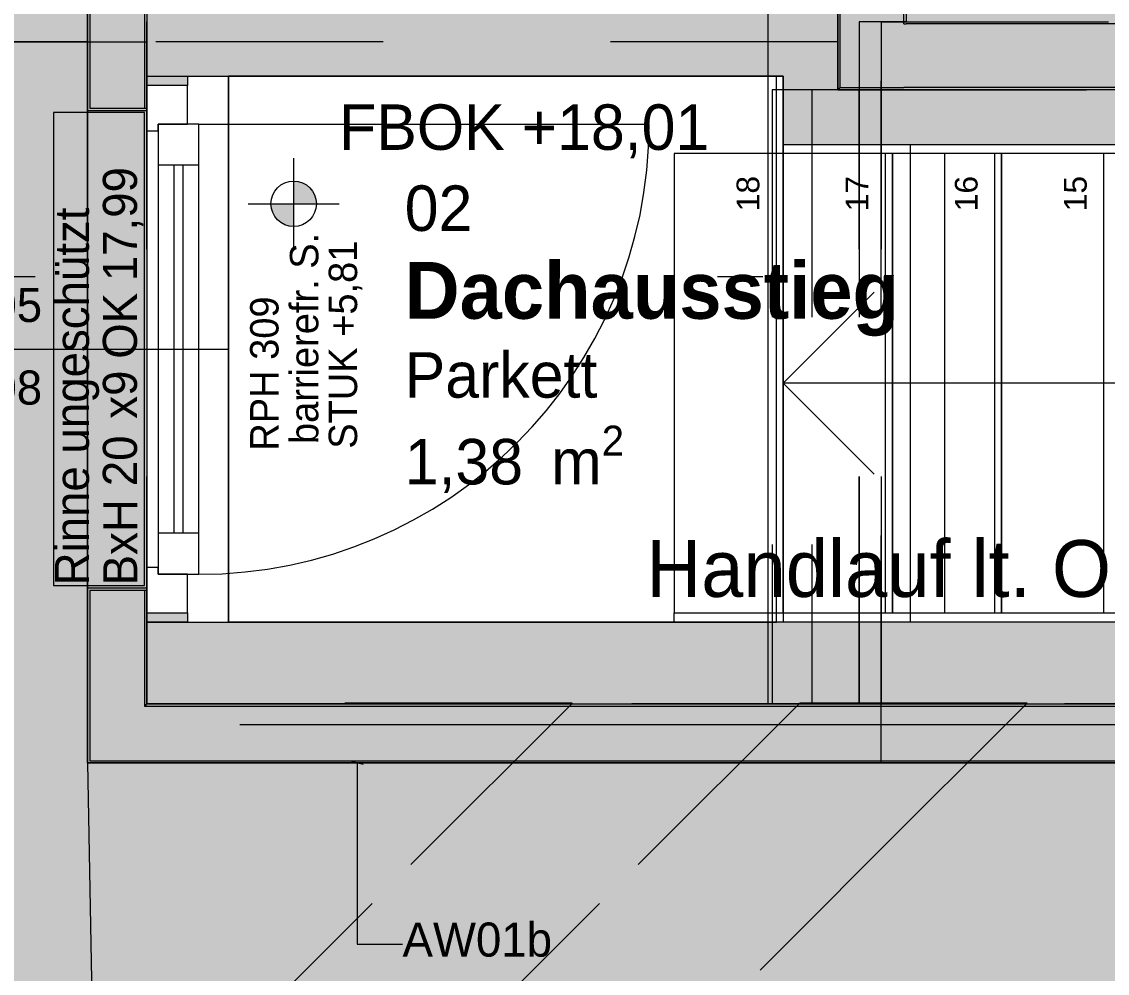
# Model space of a CAD drawing. Header units: metres. Extents: x -3 to 171, y -23 to 41.
# Drawn here: x 6.22 to 8.608, y -9.547 to -7.455 of the extents above; entities that cross this region are included whole.
import ezdxf

# ---------------------------------------------------------------- set-up
doc = ezdxf.new("R2010")
doc.units = ezdxf.units.M
doc.header["$MEASUREMENT"] = 0
for name, pattern in [('Achse', [0.004, 0.002, -0.001, 0, -0.001]), ('Punkt 1_1', [0.075, 0.025, -0.05]), ('Schnittlinie', [0.006, 0.003, -0.0015, 0, -0.0015]), ('Untersicht', [0.001, 0.0005, -0.0005]), ('Untersicht 1_1', [0.075, 0.025, -0.05])]:
    doc.linetypes.add(name, pattern=pattern)
for name, color, linetype in [('6._Dach PP STG1_1_000 Achsraster', 7, 'Continuous'), ('6._Dach PP STG1_1_110 Wand Aussen', 7, 'Continuous'), ('6._Dach PP STG1_1_210 Decke', 7, 'Continuous'), ('6._Dach PP STG1_1_220 Bodenaufbau', 7, 'Continuous'), ('6._Dach PP STG1_1_220 Bodenaufbau - Außen_ Gefälle', 7, 'Continuous'), ('6._Dach PP STG1_1_221 Bodenaufbau - Abdichtung', 7, 'Continuous'), ('6._Dach PP STG1_1_221 Bodenaufbau - Terrassenbelag', 7, 'Continuous'), ('6._Dach PP STG1_1_330 Dachaufbau', 7, 'Continuous'), ('6._Dach PP STG1_1_410 Treppe', 7, 'Continuous'), ('6._Dach PP STG1_1_611 Entwässerung', 7, 'Continuous'), ('6._Dach PP STG1_1_810 Raum', 7, 'Continuous'), ('6._Dach PP STG1_1_815 Raumbegrenzung', 7, 'Continuous'), ('6._Dach PP STG1_1_851 Marker Schnitt', 7, 'Continuous'), ('6._Dach PP STG1_1_915 Allgemein Beschriftung.x', 7, 'Continuous'), ('6._Dach PP STG1_1_950 Polierplan Bemaßung', 7, 'Continuous'), ('6._Dach PP STG1_1_955 Polierplan Beschriftung', 7, 'Continuous')]:
    doc.layers.add(name, color=color, linetype=linetype)
doc.styles.add('ERSTELLTER_STIL_1', font='arial.ttf')
doc.styles.add('ERSTELLTER_STIL_2', font='')
doc.styles.add('ERSTELLTER_STIL_4', font='')
doc.styles.get('ERSTELLTER_STIL_2').set_extended_font_data('Eurostile')
doc.styles.get('ERSTELLTER_STIL_4').set_extended_font_data('Eurostile', bold=True)

msp = doc.modelspace()

# ---------------------------------------------------------------- hatches: boundary and pattern name
at = {"layer": '6._Dach PP STG1_1_110 Wand Aussen', "linetype": 'Continuous', "lineweight": 13, "true_color": 0xff6400}
for points in [[(6.49, -7.39), (6.37, -7.39), (6.37, -7.645), (6.49, -7.645)], [(8.0561, -7.39), (8.02, -7.4315), (8.02, -7.46), (8.16, -7.46), (8.16, -7.39)], [(8.16, -7.46), (8.02, -7.6), (8.16, -7.6)], [(8.16, -7.46), (8.02, -7.46), (8.02, -7.6)], [(8.16, -7.6), (8.745, -7.6), (8.745, -7.46), (8.16, -7.46)], [(6.495, -7.595), (6.585, -7.595), (6.585, -7.575), (6.495, -7.575)], [(6.49, -8.705), (6.37, -8.705), (6.37, -8.96), (6.49, -8.96)], [(6.585, -8.755), (6.495, -8.755), (6.495, -8.775), (6.585, -8.775)], [(6.49, -8.96), (6.37, -9.08), (6.49, -9.08)], [(6.37, -8.96), (6.37, -9.08), (6.49, -8.96)], [(10.8819, -8.96), (6.49, -8.96), (6.49, -9.08), (10.8819, -9.08)]]:
    msp.add_hatch(color=30, dxfattribs=at).paths.add_polyline_path(points)
at = {"layer": '6._Dach PP STG1_1_110 Wand Aussen', "linetype": 'Continuous', "lineweight": 0, "true_color": 0x373737}
for points in [[(6.495, -7.395), (6.49, -7.395), (6.49, -7.645), (6.495, -7.645)], [(8.02, -7.6), (8.02, -7.4315), (8.015, -7.4372), (8.015, -7.6)], [(8.02, -7.6), (8.015, -7.605), (8.02, -7.605)], [(8.02, -7.6), (8.015, -7.6), (8.015, -7.605)], [(8.02, -7.605), (8.745, -7.605), (8.745, -7.6), (8.02, -7.6)], [(6.495, -8.705), (6.49, -8.705), (6.49, -8.955), (6.495, -8.955)], [(6.495, -8.955), (6.49, -8.96), (6.495, -8.96)], [(6.495, -8.955), (6.49, -8.955), (6.49, -8.96)], [(10.8819, -8.955), (6.495, -8.955), (6.495, -8.96), (10.8819, -8.96)]]:
    msp.add_hatch(color=250, dxfattribs=at).paths.add_polyline_path(points)
at = {"layer": '6._Dach PP STG1_1_110 Wand Aussen', "linetype": 'Continuous', "lineweight": 13, "true_color": 0x3f7f02}
for points in [[(6.675, -7.395), (6.495, -7.395), (6.675, -7.575)], [(6.675, -7.575), (6.495, -7.395), (6.495, -7.575)], [(6.675, -7.575), (7.895, -7.575), (8.0518, -7.395), (6.675, -7.395)], [(8.015, -7.4372), (7.895, -7.575), (8.015, -7.575)], [(7.895, -7.575), (7.895, -7.605), (8.015, -7.605), (8.015, -7.575)], [(8.015, -7.605), (7.895, -7.725), (8.015, -7.725)], [(8.015, -7.605), (7.895, -7.605), (7.895, -7.725)], [(8.015, -7.725), (8.745, -7.725), (8.745, -7.605), (8.015, -7.605)], [(6.675, -8.775), (6.495, -8.955), (6.675, -8.955)], [(6.495, -8.775), (6.495, -8.955), (6.675, -8.775)], [(10.8819, -8.775), (6.675, -8.775), (6.675, -8.955), (10.8819, -8.955)]]:
    msp.add_hatch(color=76, dxfattribs=at).paths.add_polyline_path(points)
at = {"layer": '6._Dach PP STG1_1_220 Bodenaufbau - Außen_ Gefälle', "linetype": 'Continuous', "lineweight": 0, "true_color": 0x323232}
h = msp.add_hatch(color=250, dxfattribs=at)
h.paths.add_polyline_path([(6.565, -4.5433), (0.1867, -4.5433), (0.2083, -10.4546), (6.43, -10.4546), (6.43, -14.87), (12.38, -14.87), (12.38, -10.4546), (18.8202, -10.4546), (18.8399, -4.5433), (12.4199, -4.5433), (12.415, -1.67), (6.565, -1.67)])
h.paths.add_polyline_path([(6.495, -7.395), (8.015, -7.395), (8.015, -7.605), (8.745, -7.605), (8.745, -6.215), (7.975, -6.215), (7.975, -5.885), (8.745, -5.885), (8.745, -3.865), (11.105, -3.865), (11.105, -6.245), (11.105, -7.605), (11.5565, -7.605), (11.5565, -8.955), (6.495, -8.955)], flags=0)
at = {"layer": '6._Dach PP STG1_1_221 Bodenaufbau - Terrassenbelag', "linetype": 'Continuous', "lineweight": 0, "true_color": 0x111111}
for points in [[(1.0846, -4.6234), (1.1123, -7.499), (6.365, -7.499), (6.365, -7.265), (6.445, -7.265), (6.445, -6.535), (6.925, -6.535), (6.925, -7.265), (7.225, -7.265), (7.225, -4.7771), (6.695, -4.7771), (6.695, -4.6234)], [(1.0846, -10.3745), (6.5101, -10.3745), (6.5101, -10.305), (10.865, -10.305), (10.8768, -9.085), (6.365, -9.085), (6.365, -7.499), (1.1123, -7.499)]]:
    msp.add_hatch(color=250, dxfattribs=at).paths.add_polyline_path(points)
at = {"layer": '6._Dach PP STG1_1_950 Polierplan Bemaßung', "linetype": 'Continuous', "lineweight": 0, "true_color": 0x000000}
for points in [[(6.8182, -7.8554), (6.8682, -7.8554), (6.8644, -7.8363), (6.8536, -7.8201), (6.8373, -7.8092), (6.8182, -7.8054)], [(6.8182, -7.8554), (6.7682, -7.8554), (6.772, -7.8746), (6.7829, -7.8908), (6.7991, -7.9016), (6.8182, -7.9054)]]:
    msp.add_hatch(color=18, dxfattribs=at).paths.add_polyline_path(points)

# ---------------------------------------------------------------- linework, layer by layer
at = {"layer": '6._Dach PP STG1_1_000 Achsraster', "color": 5, "linetype": 'Achse', "lineweight": 0, "ltscale": 1000}
msp.add_line((-1.5, -9), (21, -9), dxfattribs=at)
at = {"layer": '6._Dach PP STG1_1_110 Wand Aussen', "color": 7, "linetype": 'Continuous', "lineweight": 13, "ltscale": 1000}
for p, q in [((6.37, -7.39), (6.37, -7.645)), ((6.49, -7.395), (6.49, -7.645)), ((8.16, -7.46), (8.16, -7.39)), ((8.02, -7.6), (8.02, -7.4315)), ((8.16, -7.46), (8.165, -7.46)), ((8.16, -7.46), (8.165, -7.46)), ((8.745, -7.46), (8.165, -7.46)), ((6.495, -7.645), (6.495, -7.575)), ((6.495, -7.645), (6.495, -7.575)), ((6.495, -7.645), (6.495, -7.575)), ((6.675, -8.775), (6.675, -7.575)), ((6.675, -7.575), (6.675, -7.575)), ((6.495, -7.595), (6.495, -7.695)), ((6.585, -7.595), (6.495, -7.595)), ((6.585, -7.68), (6.585, -7.595)), ((8.02, -7.6), (8.16, -7.6)), ((8.02, -7.6), (8.16, -7.6)), ((8.745, -7.6), (8.16, -7.6)), ((6.365, -7.645), (6.365, -7.65)), ((6.365, -7.65), (6.37, -7.65)), ((6.365, -8.7), (6.365, -7.65)), ((6.365, -7.65), (6.365, -7.65)), ((6.365, -7.65), (6.37, -7.65)), ((6.37, -7.645), (6.495, -7.645)), ((6.37, -7.65), (6.49, -7.65)), ((6.37, -7.65), (6.49, -7.65)), ((6.49, -7.65), (6.495, -7.65)), ((6.49, -7.65), (6.495, -7.65)), ((6.495, -7.645), (6.495, -7.65)), ((6.495, -7.645), (6.495, -7.65)), ((6.495, -7.645), (6.495, -7.65)), ((6.52, -7.695), (6.52, -7.68)), ((6.52, -7.68), (6.585, -7.68)), ((6.61, -7.68), (6.52, -7.68)), ((6.52, -7.68), (6.52, -7.77)), ((6.61, -7.77), (6.61, -7.68)), ((6.61, -7.68), (7.6, -7.68)), ((6.495, -7.695), (6.495, -8.655)), ((6.495, -7.695), (6.52, -7.695)), ((6.52, -7.77), (6.52, -8.58)), ((6.52, -7.77), (6.61, -7.77)), ((6.555, -7.77), (6.555, -8.58)), ((6.575, -8.58), (6.575, -7.77)), ((6.61, -8.58), (6.61, -7.77)), ((6.115, -8.175), (6.675, -8.175)), ((6.61, -8.58), (6.52, -8.58)), ((6.52, -8.58), (6.52, -8.67)), ((6.61, -8.67), (6.61, -8.58)), ((6.52, -8.655), (6.495, -8.655)), ((6.495, -8.655), (6.495, -8.755)), ((6.52, -8.67), (6.52, -8.655)), ((6.585, -8.67), (6.52, -8.67)), ((6.52, -8.67), (6.61, -8.67)), ((6.585, -8.755), (6.585, -8.67)), ((6.365, -8.7), (6.37, -8.7)), ((6.365, -8.705), (6.365, -8.7)), ((6.365, -8.7), (6.37, -8.7)), ((6.37, -8.7), (6.49, -8.7)), ((6.37, -8.7), (6.49, -8.7)), ((6.37, -8.705), (6.37, -8.96)), ((6.37, -8.705), (6.495, -8.705)), ((6.49, -8.7), (6.495, -8.7)), ((6.49, -8.7), (6.495, -8.7)), ((6.49, -8.705), (6.49, -8.955)), ((6.495, -8.705), (6.495, -8.7)), ((6.495, -8.705), (6.495, -8.7)), ((6.495, -8.705), (6.495, -8.7)), ((6.495, -8.755), (6.585, -8.755)), ((6.37, -8.96), (6.37, -9.08)), ((6.49, -8.955), (6.49, -8.96)), ((6.49, -8.96), (6.495, -8.96)), ((6.49, -8.96), (6.495, -8.96)), ((6.495, -8.96), (10.8819, -8.96)), ((6.37, -9.08), (6.49, -9.08)), ((6.37, -9.08), (6.49, -9.08)), ((6.49, -9.08), (10.8819, -9.08))]:
    msp.add_line(p, q, dxfattribs=at)
at = {"layer": '6._Dach PP STG1_1_110 Wand Aussen', "color": 7, "linetype": 'Continuous', "lineweight": 18, "ltscale": 1000}
for p, q in [((6.495, -7.395), (6.495, -7.575)), ((8.015, -7.575), (8.015, -7.4372)), ((8.015, -7.575), (8.015, -7.4372)), ((6.495, -7.575), (6.585, -7.575)), ((6.495, -7.575), (6.585, -7.575)), ((6.495, -7.575), (6.585, -7.575)), ((6.585, -7.575), (6.675, -7.575)), ((6.585, -7.575), (6.675, -7.575)), ((8.015, -7.605), (8.015, -7.575)), ((8.015, -7.605), (8.02, -7.605)), ((8.015, -7.605), (8.02, -7.605)), ((8.745, -7.605), (8.02, -7.605)), ((6.495, -8.775), (6.495, -8.705)), ((6.495, -8.775), (6.495, -8.705)), ((6.495, -8.775), (6.495, -8.705)), ((6.495, -8.775), (6.495, -8.955)), ((6.495, -8.775), (6.585, -8.775)), ((6.495, -8.775), (6.585, -8.775)), ((6.495, -8.775), (6.585, -8.775)), ((6.585, -8.775), (6.675, -8.775)), ((6.585, -8.775), (6.675, -8.775)), ((6.495, -8.955), (6.675, -8.955)), ((6.495, -8.955), (6.675, -8.955)), ((6.675, -8.955), (10.8819, -8.955))]:
    msp.add_line(p, q, dxfattribs=at)
at = {"layer": '6._Dach PP STG1_1_110 Wand Aussen', "color": 8, "linetype": 'Punkt 1_1', "lineweight": 13, "ltscale": 1000}
for p, q in [((6.675, -8.775), (6.675, -7.575)), ((6.365, -8.7), (6.365, -7.65))]:
    msp.add_line(p, q, dxfattribs=at)
at = {"layer": '6._Dach PP STG1_1_110 Wand Aussen', "color": 7, "linetype": 'Continuous', "lineweight": 13, "ltscale": 1000, "flags": 128}
for points in [[(6.365, -7.265), (6.365, -7.645)], [(6.365, -8.705), (6.365, -9.085)], [(6.365, -9.085), (6.37, -9.085)], [(6.37, -9.085), (10.8819, -9.085)]]:
    msp.add_lwpolyline(points, dxfattribs=at)
for points in [[(6.495, -7.595), (6.495, -7.575), (6.585, -7.575), (6.585, -7.595)], [(6.585, -8.755), (6.585, -8.775), (6.495, -8.775), (6.495, -8.755)]]:
    msp.add_lwpolyline(points, close=True, dxfattribs=at)
at = {"layer": '6._Dach PP STG1_1_110 Wand Aussen', "color": 7, "linetype": 'Continuous', "lineweight": 18, "ltscale": 1000, "flags": 128}
for points in [[(6.675, -7.575), (7.895, -7.575)], [(7.895, -7.575), (7.895, -7.725)], [(7.895, -7.725), (8.015, -7.725)], [(8.015, -7.725), (8.745, -7.725)], [(10.8819, -8.775), (6.675, -8.775)]]:
    msp.add_lwpolyline(points, dxfattribs=at)
at = {"layer": '6._Dach PP STG1_1_110 Wand Aussen', "color": 7, "linetype": 'Continuous', "lineweight": 13, "ltscale": 1000}
msp.add_arc((6.61, -7.68), 0.99, 270, 0, dxfattribs=at)
for p in [(6.365, -8.7), (6.675, -8.775)]:
    msp.add_point(p, dxfattribs=at)
at = {"layer": '6._Dach PP STG1_1_210 Decke', "color": 7, "linetype": 'Continuous', "lineweight": 13, "ltscale": 1000, "true_color": 0xf4f4f4, "flags": 128}
for points in [[(6.495, -7.395), (6.495, -8.955), (7.862, -8.955), (7.862, -7.395)], [(11.1948, -8.775), (8.175, -8.775), (8.175, -7.725), (11.1948, -7.725)]]:
    msp.add_lwpolyline(points, close=True, dxfattribs=at)
at = {"layer": '6._Dach PP STG1_1_210 Decke', "color": 8, "linetype": 'Untersicht', "lineweight": 13, "ltscale": 1000, "flags": 128}
for points in [[(6.495, -8.955), (6.495, -7.395)], [(8.015, -7.395), (8.015, -7.6046)], [(8.062, -7.6046), (7.9576, -7.6046), (7.8706, -7.6046)], [(7.8706, -7.6046), (7.8706, -8.955)], [(7.9576, -7.6046), (7.9576, -8.955)], [(8.015, -7.6046), (8.062, -7.6046)], [(8.062, -7.6046), (10.0132, -7.6046)], [(8.062, -8.955), (8.062, -7.6046)], [(8.062, -7.6046), (8.062, -8.955)], [(8.062, -8.955), (6.495, -8.955)], [(7.8706, -8.955), (7.9576, -8.955), (8.062, -8.955)], [(10.0132, -8.955), (8.062, -8.955)]]:
    msp.add_lwpolyline(points, dxfattribs=at)
at = {"layer": '6._Dach PP STG1_1_220 Bodenaufbau', "color": 7, "linetype": 'Continuous', "lineweight": 13, "ltscale": 1000, "true_color": 0xf4f4f4, "flags": 128}
for points in [[(6.675, -8.775), (7.88, -8.775), (7.88, -7.575), (6.675, -7.575)], [(6.675, -8.775), (7.655, -8.775), (7.655, -8.755), (8.25, -8.755), (8.25, -7.745), (7.895, -7.745), (7.895, -7.575), (6.675, -7.575)]]:
    msp.add_lwpolyline(points, close=True, dxfattribs=at)
at = {"layer": '6._Dach PP STG1_1_220 Bodenaufbau - Außen_ Gefälle', "color": 7, "linetype": 'Continuous', "lineweight": 13, "ltscale": 1000, "flags": 128}
msp.add_lwpolyline([(6.495, -7.395), (6.495, -8.955), (11.5565, -8.955), (11.5565, -7.605), (11.105, -7.605), (11.105, -6.245), (11.105, -3.865), (8.745, -3.865), (8.745, -5.885), (7.975, -5.885), (7.975, -6.215), (8.745, -6.215), (8.745, -7.605), (8.015, -7.605), (8.015, -7.395)], close=True, dxfattribs=at)
at = {"layer": '6._Dach PP STG1_1_220 Bodenaufbau - Außen_ Gefälle', "color": 7, "linetype": 'Untersicht 1_1', "lineweight": 18, "ltscale": 1000, "flags": 128}
msp.add_lwpolyline([(7.275, -4.7271), (7.275, -7.265), (6.365, -7.265), (6.365, -9.085), (10.915, -9.085), (10.915, -10.355), (1.045, -10.355), (1.045, -4.7271)], close=True, dxfattribs=at)
at = {"layer": '6._Dach PP STG1_1_221 Bodenaufbau - Abdichtung', "color": 171, "linetype": 'Untersicht', "lineweight": 13, "ltscale": 1000, "true_color": 0x6c6cff, "flags": 128}
for points in [[(8.015, -7.499), (0.1975, -7.499)], [(0.1975, -7.499), (6.495, -7.499)], [(6.495, -7.499), (6.495, -8.955)], [(8.015, -7.605), (8.015, -7.499)], [(8.745, -7.605), (8.015, -7.605)], [(7.4296, -8.955), (5.93, -10.4546)], [(5.93, -10.4546), (7.4296, -8.955)], [(6.43, -10.9546), (8.4296, -8.955)], [(6.43, -10.4546), (7.9296, -8.955)], [(8.4296, -8.955), (6.43, -10.9546)], [(7.9296, -8.955), (6.43, -10.4546)], [(7.431, -8.9536), (6.495, -8.9536)], [(6.495, -8.954), (7.4306, -8.954)], [(6.495, -8.955), (7.4296, -8.955)], [(7.4296, -8.955), (7.4306, -8.954), (7.431, -8.9536)], [(7.4296, -8.955), (7.9296, -8.955)], [(7.931, -8.9536), (7.9306, -8.954), (7.9296, -8.955)], [(7.9296, -8.955), (8.4296, -8.955)], [(8.431, -8.9536), (7.931, -8.9536)], [(8.4296, -8.955), (8.4306, -8.954), (8.431, -8.9536)], [(8.4296, -8.955), (9.405, -8.955)]]:
    msp.add_lwpolyline(points, dxfattribs=at)
at = {"layer": '6._Dach PP STG1_1_221 Bodenaufbau - Terrassenbelag', "color": 7, "linetype": 'Continuous', "lineweight": 18, "ltscale": 1000, "flags": 128}
for points in [[(6.365, -7.265), (6.365, -7.499)], [(1.1123, -7.499), (6.365, -7.499)], [(6.365, -7.499), (1.1123, -7.499)], [(6.365, -7.499), (6.365, -9.085)], [(10.8768, -9.0846), (6.365, -9.0846)], [(6.365, -9.085), (10.8768, -9.085)]]:
    msp.add_lwpolyline(points, dxfattribs=at)
at = {"layer": '6._Dach PP STG1_1_330 Dachaufbau', "color": 8, "linetype": 'Untersicht', "lineweight": 13, "ltscale": 1000, "flags": 128}
for points in [[(6.365, -9.085), (6.365, -7.265)], [(8.165, -7.265), (8.165, -7.455)], [(8.1099, -7.455), (8.0947, -7.455), (8.073, -7.455), (8.0621, -7.455)], [(8.0621, -7.455), (8.0621, -9.085)], [(8.1099, -7.455), (9.8253, -7.455)], [(8.1099, -9.085), (8.1099, -7.455)], [(8.1099, -7.455), (8.1099, -9.085)], [(8.165, -7.455), (8.1099, -7.455)], [(8.1099, -9.085), (6.365, -9.085)], [(8.0621, -9.085), (8.073, -9.085), (8.0947, -9.085), (8.1099, -9.085)], [(10.1902, -9.085), (8.1099, -9.085)]]:
    msp.add_lwpolyline(points, dxfattribs=at)
at = {"layer": '6._Dach PP STG1_1_410 Treppe', "color": 7, "linetype": 'Continuous', "lineweight": 13, "ltscale": 1000}
for p, q in [((11.975, -7.745), (7.655, -7.745)), ((7.655, -7.745), (7.655, -8.755)), ((7.88, -8.755), (7.88, -7.745)), ((8.12, -8.755), (8.12, -7.745)), ((8.36, -8.755), (8.36, -7.745)), ((8.6, -8.755), (8.6, -7.745)), ((8.095, -8.05), (7.895, -8.25)), ((11.735, -8.25), (7.895, -8.25)), ((7.895, -8.25), (8.095, -8.45)), ((7.655, -8.755), (11.975, -8.755))]:
    msp.add_line(p, q, dxfattribs=at)
at = {"layer": '6._Dach PP STG1_1_410 Treppe', "color": 7, "linetype": 'Continuous', "lineweight": 18, "ltscale": 1000}
for p, q in [((7.895, -7.745), (7.655, -7.745)), ((7.655, -7.745), (7.655, -8.755)), ((8.135, -7.745), (7.895, -7.745)), ((7.895, -7.745), (7.895, -8.755)), ((7.895, -8.755), (7.895, -7.745)), ((8.375, -7.745), (8.135, -7.745)), ((8.135, -7.745), (8.135, -8.755)), ((8.135, -8.755), (8.135, -7.745)), ((8.615, -7.745), (8.375, -7.745)), ((8.375, -7.745), (8.375, -8.755)), ((8.375, -8.755), (8.375, -7.745)), ((7.655, -8.755), (7.895, -8.755)), ((7.895, -8.755), (8.135, -8.755)), ((8.135, -8.755), (8.375, -8.755)), ((8.375, -8.755), (8.615, -8.755))]:
    msp.add_line(p, q, dxfattribs=at)
at = {"layer": '6._Dach PP STG1_1_611 Entwässerung', "color": 5, "linetype": 'Continuous', "lineweight": 13, "ltscale": 1000, "flags": 128}
msp.add_lwpolyline([(6.365, -7.265), (11.5049, -7.265), (11.5049, -9.085), (6.365, -9.085)], close=True, dxfattribs=at)
at = {"layer": '6._Dach PP STG1_1_611 Entwässerung', "color": 7, "linetype": 'Continuous', "lineweight": 13, "ltscale": 1000, "flags": 128}
msp.add_lwpolyline([(6.49, -8.6944), (6.49, -7.6544), (6.29, -7.6544), (6.29, -8.6944)], close=True, dxfattribs=at)
at = {"layer": '6._Dach PP STG1_1_611 Entwässerung', "color": 254, "linetype": 'Untersicht 1_1', "lineweight": 13, "ltscale": 1000, "true_color": 0xbcd4fe, "flags": 128}
msp.add_lwpolyline([(6.365, -9.085), (6.39, -10.5)], dxfattribs=at)
at = {"layer": '6._Dach PP STG1_1_815 Raumbegrenzung', "color": 8, "linetype": 'Continuous', "lineweight": 13, "ltscale": 1000}
msp.add_line((7.895, -7.645), (7.895, -8.775), dxfattribs=at)
at = {"layer": '6._Dach PP STG1_1_851 Marker Schnitt', "color": 7, "linetype": 'Schnittlinie', "lineweight": 13, "ltscale": 1000}
msp.add_line((-2.85, -8.015), (14.6743, -8.015), dxfattribs=at)
at = {"layer": '6._Dach PP STG1_1_915 Allgemein Beschriftung.x', "color": 7, "linetype": 'Continuous', "lineweight": 13, "ltscale": 1000}
for p, q in [((6.9707, -9.0883), (6.9457, -9.0817)), ((6.9582, -9.085), (6.9582, -9.4831)), ((6.9582, -9.4831), (7.0576, -9.4831))]:
    msp.add_line(p, q, dxfattribs=at)
at = {"layer": '6._Dach PP STG1_1_950 Polierplan Bemaßung', "color": 7, "linetype": 'Continuous', "lineweight": 13, "ltscale": 1000}
for p, q in [((6.8182, -7.9554), (6.8182, -7.7554)), ((6.7182, -7.8554), (6.9182, -7.8554))]:
    msp.add_line(p, q, dxfattribs=at)
msp.add_circle((6.8182, -7.8554), 0.05, dxfattribs=at)

# ---------------------------------------------------------------- texts
at = {"layer": '6._Dach PP STG1_1_110 Wand Aussen', "color": 7, "linetype": 'Continuous', "lineweight": 13, "char_height": 0.0625, "attachment_point": 9, "rotation": 90, "style": 'ERSTELLTER_STIL_2'}
for s, insert in [('\\A1;{\\pqr;\\pt0;\\fEurostile|b0|i0|c0|p0;\\W1.000000;barrierefr. S. }', (6.8733, -7.9192)), ('\\A1;{\\pqr;\\pt0;\\fEurostile|b0|i0|c0|p0;\\W1.000000;STUK +5,81}', (6.9694, -7.9364)), ('\\A1;{\\pqr;\\pt0;\\fEurostile|b0|i0|c0|p0;\\W1.000000;RPH 309}', (6.7858, -8.0591))]:
    msp.add_mtext(s, dxfattribs=dict(at, insert=insert))
at = {"layer": '6._Dach PP STG1_1_110 Wand Aussen', "color": 7, "linetype": 'Continuous', "lineweight": 13, "char_height": 0.075, "attachment_point": 9, "style": 'ERSTELLTER_STIL_2'}
for s, insert in [('\\A1;{\\pqr;\\pt0;\\fEurostile|b0|i0|c0|p0;\\W1.000000;105}', (6.265, -8.1164)), ('\\A1;{\\pqr;\\pt0;\\fEurostile|b0|i0|c0|p0;\\W1.000000;208}', (6.265, -8.298))]:
    msp.add_mtext(s, dxfattribs=dict(at, insert=insert))
at = {"layer": '6._Dach PP STG1_1_410 Treppe', "color": 7, "linetype": 'Continuous', "lineweight": 13, "char_height": 0.05, "attachment_point": 4, "rotation": 90, "style": 'ERSTELLTER_STIL_1'}
for s, insert in [('\\A1;{\\pql;\\fArial|b0|i0|c0|p0;\\W1.000000;18}', (7.8176, -7.8718)), ('\\A1;{\\pql;\\fArial|b0|i0|c0|p0;\\W1.000000;17}', (8.0571, -7.8718)), ('\\A1;{\\pql;\\fArial|b0|i0|c0|p0;\\W1.000000;16}', (8.2976, -7.8718)), ('\\A1;{\\pql;\\fArial|b0|i0|c0|p0;\\W1.000000;15}', (8.5376, -7.8718))]:
    msp.add_mtext(s, dxfattribs=dict(at, insert=insert))
at = {"layer": '6._Dach PP STG1_1_810 Raum', "color": 7, "linetype": 'Continuous', "lineweight": 13, "attachment_point": 1}
for s, insert, char_height, style in [('\\A1;{\\pql;\\pt0;\\fEurostile|b0|i0|c0|p0;\\W1.000000;02}', (7.0624, -7.815), 0.1, 'ERSTELLTER_STIL_2'), ('\\A1;{\\pql;\\pt0;\\fEurostile|b1|i0|c0|p0;\\W1.000000;Dachausstieg}', (7.0624, -7.9832), 0.125, 'ERSTELLTER_STIL_4'), ('\\A1;{\\pql;\\pt0;\\fEurostile|b0|i0|c0|p0;\\W1.000000;Parkett}', (7.0624, -8.1817), 0.1, 'ERSTELLTER_STIL_2'), ('\\A1;{\\pql;\\pt0,0.05;\\fEurostile|b0|i0|c0|p0;\\W1.000000;1,38\\fEurostile|b0|i0|c0|p0;\\W1.000000;\\A1{\\H.66x;\\S^  ;}\\fEurostile|b0|i0|c0|p0;\\W1.000000; m\\fEurostile|b0|i0|c0|p0;\\W1.000000;\\A1{\\H.66x;\\S2^  ;}}', (7.0624, -8.3432), 0.1, 'ERSTELLTER_STIL_2')]:
    msp.add_mtext(s, dxfattribs=dict(at, insert=insert, char_height=char_height, style=style))
at = {"layer": '6._Dach PP STG1_1_915 Allgemein Beschriftung.x', "color": 7, "linetype": 'Continuous', "lineweight": 13, "style": 'ERSTELLTER_STIL_2'}
for s, insert, char_height, attachment_point in [('\\A1;{\\pqc;\\fEurostile|b0|i0|c0|p0;\\W1.000000;Handlauf lt. OIB RL4}', (8.3603, -8.7216), 0.125, 8), ('\\A1;{\\pql;\\fEurostile|b0|i0|c0|p0;\\W1.000000;AW01b}', (7.0576, -9.4738), 0.075, 4)]:
    msp.add_mtext(s, dxfattribs=dict(at, insert=insert, char_height=char_height, attachment_point=attachment_point))
at = {"layer": '6._Dach PP STG1_1_950 Polierplan Bemaßung', "color": 7, "linetype": 'Continuous', "lineweight": 13, "insert": (6.9182, -7.7554), "char_height": 0.1, "width": 0.883448, "attachment_point": 7, "style": 'ERSTELLTER_STIL_2'}
msp.add_mtext('\\A1;{\\pql;\\fEurostile|b0|i0|c0|p0;\\W1.000000;FBOK +18,01}', dxfattribs=at)
at = {"layer": '6._Dach PP STG1_1_955 Polierplan Beschriftung', "color": 7, "linetype": 'Continuous', "lineweight": 13, "char_height": 0.075, "attachment_point": 1, "rotation": 90, "style": 'ERSTELLTER_STIL_2'}
for s, insert in [('\\A1;{\\pql;\\pt0,1;\\fEurostile|b0|i0|c0|p0;\\W1.000000;17,99\\fEurostile|b0|i0|c0|p0;\\W1.000000;\\A1{\\H.66x;\\S^  ;}\\fEurostile|b0|i0|c0|p0;\\W1.000000;\\fEurostile|b0|i0|c0|p0;\\W1.000000;\\A1{\\H.66x;\\S^  ;}\\fEurostile|b0|i0|c0|p0;\\W1.000000;\\fEurostile|b0|i0|c0|p0;\\W1.000000;\\fEurostile|b0|i0|c0|p0;\\W1.000000;\\fEurostile|b0|i0|c0|p0;\\W1.000000;\\fEurostile|b0|i0|c0|p0;\\W1.000000;\\fEurostile|b0|i0|c0|p0;\\W1.000000;\\fEurostile|b0|i0|c0|p0;\\W1.000000;\\A1{\\H.66x;\\S^  ;}\\fEurostile|b0|i0|c0|p0;\\W1.000000;\\fEurostile|b0|i0|c0|p0;\\W1.000000;\\A1{\\H.66x;\\S^  ;}\\fEurostile|b0|i0|c0|p0;\\W1.000000;\\fEurostile|b0|i0|c0|p0;\\W1.000000;\\fEurostile|b0|i0|c0|p0;\\W1.000000;\\fEurostile|b0|i0|c0|p0;\\W1.000000;\\fEurostile|b0|i0|c0|p0;\\W1.000000;\\fEurostile|b0|i0|c0|p0;\\W1.000000;\\fEurostile|b0|i0|c0|p0;\\W1.000000;\\A1{\\H.66x;\\S^  ;}\\fEurostile|b0|i0|c0|p0;\\W1.000000;\\fEurostile|b0|i0|c0|p0;\\W1.000000;\\A1{\\H.66x;\\S^  ;}\\fEurostile|b0|i0|c0|p0;\\W1.000000;\\fEurostile|b0|i0|c0|p0;\\W1.000000;\\fEurostile|b0|i0|c0|p0;\\W1.000000;\\fEurostile|b0|i0|c0|p0;\\W1.000000;\\fEurostile|b0|i0|c0|p0;\\W1.000000;\\fEurostile|b0|i0|c0|p0;\\W1.000000;\\fEurostile|b0|i0|c0|p0;\\W1.000000;\\A1{\\H.66x;\\S^  ;}\\fEurostile|b0|i0|c0|p0;\\W1.000000;\\fEurostile|b0|i0|c0|p0;\\W1.000000;\\fEurostile|b0|i0|c0|p0;\\W1.000000;\\fEurostile|b0|i0|c0|p0;\\W1.000000;\\fEurostile|b0|i0|c0|p0;\\W1.000000;\\fEurostile|b0|i0|c0|p0;\\W1.000000;\\fEurostile|b0|i0|c0|p0;\\W1.000000;\\fEurostile|b0|i0|c0|p0;\\W1.000000;\\fEurostile|b0|i0|c0|p0;\\W1.000000;\\fEurostile|b0|i0|c0|p0;\\W1.000000;\\fEurostile|b0|i0|c0|p0;\\W1.000000;\\fEurostile|b0|i0|c0|p0;\\W1.000000;\\fEurostile|b0|i0|c0|p0;\\W1.000000;\\fEurostile|b0|i0|c0|p0;\\W1.000000;\\fEurostile|b0|i0|c0|p0;\\W1.000000;\\fEurostile|b0|i0|c0|p0;\\W1.000000;\\fEurostile|b0|i0|c0|p0;\\W1.000000;\\fEurostile|b0|i0|c0|p0;\\W1.000000;\\fEurostile|b0|i0|c0|p0;\\W1.000000;}', (6.3986, -8.0256)), ('\\A1;{\\pql;\\fEurostile|b0|i0|c0|p0;\\W1.000000;Rinne ungeschützt\\fEurostile|b0|i0|c0|p0;\\W1.000000;  }', (6.2931, -8.6944)), ('\\A1;{\\pql;\\pt0,1;\\fEurostile|b0|i0|c0|p0;\\W1.000000; OK }', (6.3986, -8.224)), ('\\A1;{\\pql;\\pt0,1;\\fEurostile|b0|i0|c0|p0;\\W1.000000;20\\fEurostile|b0|i0|c0|p0;\\W1.000000;\\A1{\\H.66x;\\S^  ;}\\fEurostile|b0|i0|c0|p0;\\W1.000000;\\fEurostile|b0|i0|c0|p0;\\W1.000000;\\A1{\\H.66x;\\S^  ;}\\fEurostile|b0|i0|c0|p0;\\W1.000000;x\\fEurostile|b0|i0|c0|p0;\\W1.000000;\\fEurostile|b0|i0|c0|p0;\\W1.000000;\\fEurostile|b0|i0|c0|p0;\\W1.000000;\\fEurostile|b0|i0|c0|p0;\\W1.000000;\\fEurostile|b0|i0|c0|p0;\\W1.000000;9\\fEurostile|b0|i0|c0|p0;\\W1.000000;\\A1{\\H.66x;\\S^  ;}\\fEurostile|b0|i0|c0|p0;\\W1.000000;\\fEurostile|b0|i0|c0|p0;\\W1.000000;\\A1{\\H.66x;\\S^  ;}\\fEurostile|b0|i0|c0|p0;\\W1.000000;\\fEurostile|b0|i0|c0|p0;\\W1.000000;\\fEurostile|b0|i0|c0|p0;\\W1.000000;\\fEurostile|b0|i0|c0|p0;\\W1.000000;\\fEurostile|b0|i0|c0|p0;\\W1.000000;\\fEurostile|b0|i0|c0|p0;\\W1.000000;\\fEurostile|b0|i0|c0|p0;\\W1.000000;\\A1{\\H.66x;\\S^  ;}\\fEurostile|b0|i0|c0|p0;\\W1.000000;\\fEurostile|b0|i0|c0|p0;\\W1.000000;\\A1{\\H.66x;\\S^  ;}\\fEurostile|b0|i0|c0|p0;\\W1.000000;\\fEurostile|b0|i0|c0|p0;\\W1.000000;\\fEurostile|b0|i0|c0|p0;\\W1.000000;\\fEurostile|b0|i0|c0|p0;\\W1.000000;\\fEurostile|b0|i0|c0|p0;\\W1.000000;\\fEurostile|b0|i0|c0|p0;\\W1.000000;\\fEurostile|b0|i0|c0|p0;\\W1.000000;\\A1{\\H.66x;\\S^  ;}\\fEurostile|b0|i0|c0|p0;\\W1.000000;\\fEurostile|b0|i0|c0|p0;\\W1.000000;\\A1{\\H.66x;\\S^  ;}\\fEurostile|b0|i0|c0|p0;\\W1.000000;\\fEurostile|b0|i0|c0|p0;\\W1.000000;\\fEurostile|b0|i0|c0|p0;\\W1.000000;\\fEurostile|b0|i0|c0|p0;\\W1.000000;\\fEurostile|b0|i0|c0|p0;\\W1.000000;\\fEurostile|b0|i0|c0|p0;\\W1.000000;\\fEurostile|b0|i0|c0|p0;\\W1.000000;\\A1{\\H.66x;\\S^  ;}\\fEurostile|b0|i0|c0|p0;\\W1.000000;\\fEurostile|b0|i0|c0|p0;\\W1.000000;\\A1{\\H.66x;\\S^  ;}\\fEurostile|b0|i0|c0|p0;\\W1.000000;\\fEurostile|b0|i0|c0|p0;\\W1.000000;\\fEurostile|b0|i0|c0|p0;\\W1.000000;\\fEurostile|b0|i0|c0|p0;\\W1.000000;\\fEurostile|b0|i0|c0|p0;\\W1.000000;\\fEurostile|b0|i0|c0|p0;\\W1.000000;\\fEurostile|b0|i0|c0|p0;\\W1.000000;\\A1{\\H.66x;\\S^  ;}\\fEurostile|b0|i0|c0|p0;\\W1.000000;}', (6.3986, -8.4764)), ('\\A1;{\\pql;\\pt0,1;\\fEurostile|b0|i0|c0|p0;\\W1.000000;BxH }', (6.3993, -8.6944))]:
    msp.add_mtext(s, dxfattribs=dict(at, insert=insert))

doc.saveas('drawing.dxf')
